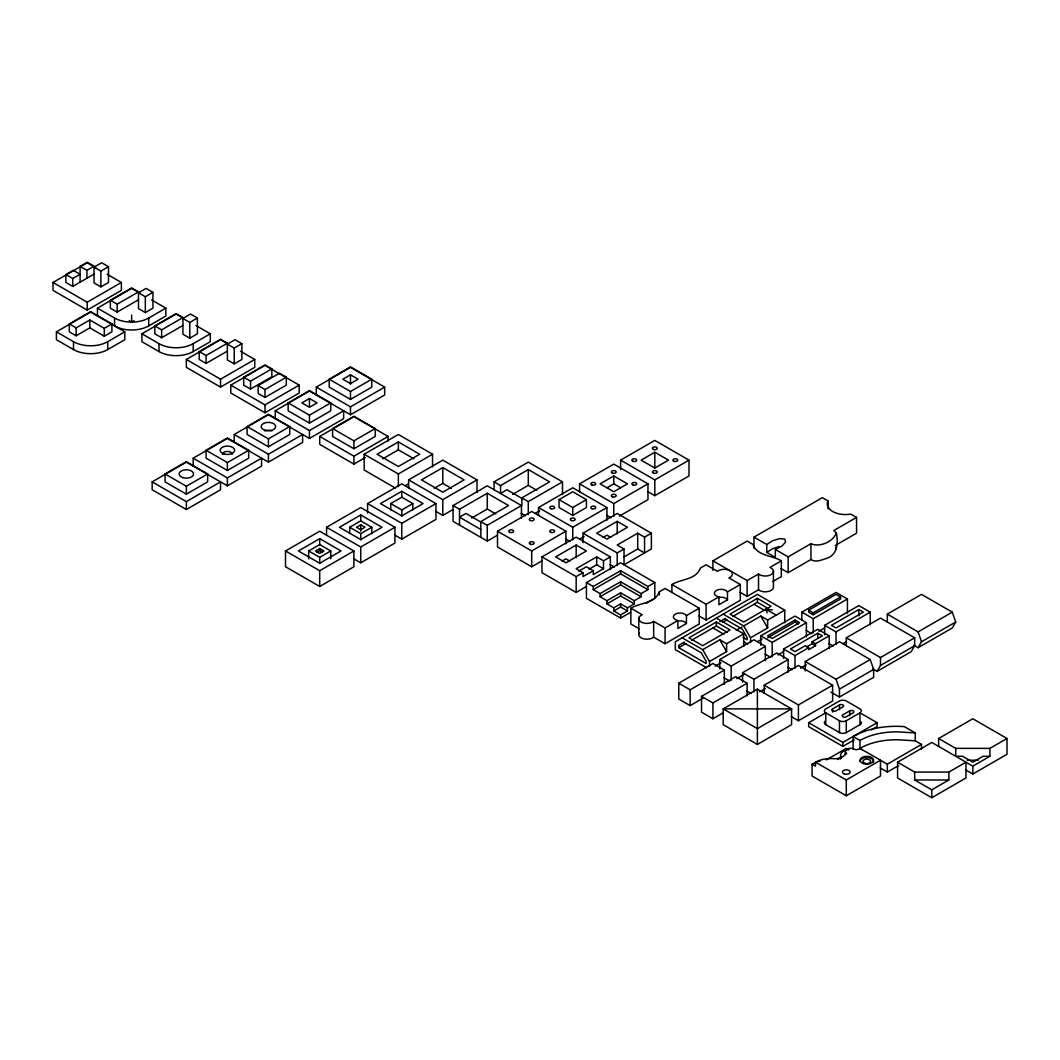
<?xml version="1.0" encoding="UTF-8"?>
<svg xmlns="http://www.w3.org/2000/svg" width="1060" height="1060" viewBox="0 0 1060 1060"><rect width="100%" height="100%" fill="white"/><g stroke="black" fill="none" stroke-linecap="round" stroke-linejoin="round"><path stroke-width="1.5" d="M835.174 545.529L856.546 533.193L856.546 517.399L833.756 530.557L836.327 532.902C833.2 541.846 819.592 547.622 810.953 543.714L788.163 556.884L775.337 549.477L775.337 557.375L766.791 552.432L766.791 544.535L772.674 540.719L779.683 538.599L784.745 539.116L785.632 542.031L781.962 546.072L775.337 549.477M836.327 532.902C838.407 543.263 837.479 555.572 825.607 558.66C821.103 560.21 815.286 562.621 810.953 559.508L810.953 543.714M639.326 632.701A8.188 4.73 0 0 0 643.036 638.637A8.188 4.73 0 0 0 653.662 637.166L665.07 643.738L699.255 623.995L699.255 608.202L665.07 588.459L659.36 591.758C655.067 603.577 639.829 602.636 630.872 608.202L630.872 623.995L639.418 628.938M877.071 671.377L880.489 665.455L880.489 657.558L914.674 637.815L914.674 645.712L911.255 651.635L877.071 671.377L872.87 668.953M913.905 645.262L918.092 647.687L921.511 641.764L955.709 622.021L952.291 612.15L921.511 594.382L887.326 614.124L887.326 622.021M955.709 622.021L952.291 627.944L918.092 647.687M766.791 552.432L772.674 548.616L779.683 546.496M65.892 274.58L73.259 270.327L80.096 274.275L72.729 278.528L65.892 274.58L65.892 282.477L72.729 286.425L94.035 274.116M80.096 282.172L80.096 266.378L87.198 262.27L94.035 266.219L94.035 282.927L100.872 286.876L108.504 282.477L108.504 266.683L101.654 262.734L94.035 267.133L100.872 271.082L108.504 266.683M107.139 274.248L121.383 282.477L121.383 290.374L87.198 310.116L53 290.374L53 282.477L87.198 262.734L95.745 267.663M80.096 266.378L86.933 270.327L94.035 266.219M53 282.477L87.198 302.219L121.383 282.477M69.311 323.923L90.617 311.627L111.923 323.923L111.923 331.82L104.291 336.232L89.822 327.871L76.148 335.768L69.311 331.82L69.311 323.923L76.148 327.871L89.822 319.974L104.291 328.335L111.923 323.923M138.489 299.781L117.183 312.09L110.346 308.142L110.346 300.245L131.639 287.936L138.489 291.884L138.489 308.592L145.326 312.541L152.945 308.142L152.945 292.348L146.108 288.399L138.489 292.798L145.326 296.747L152.945 292.348M56.418 331.82L90.617 312.09L124.802 331.82L124.802 339.717L107.709 349.588A24.181 13.965 0 0 1 73.511 349.588L56.418 339.717L56.418 331.82L73.511 341.691A24.181 13.965 0 0 0 107.709 341.691L124.802 331.82M97.454 316.039L97.454 308.142L131.639 288.399L140.198 293.328M110.346 300.245L117.183 304.194L138.489 291.884M129.227 320.703L131.639 322.094L134.064 320.703M114.546 318.013A24.181 13.965 0 0 0 148.744 318.013L165.837 308.142L165.837 316.039L148.744 325.897A24.181 13.965 0 0 1 114.546 325.897L114.546 318.013L97.454 308.142M182.929 325.447L161.637 337.743L154.786 333.794L154.786 325.897L176.093 313.601L182.929 317.549L182.929 334.258L189.78 338.206L197.398 333.794L197.398 318L190.561 314.065L182.929 318.464L189.78 322.412L197.398 318M196.047 325.579L210.291 333.794L210.291 341.691L193.198 351.562A24.181 13.965 0 0 1 159 351.562L141.907 341.691L141.907 333.794L176.093 314.065L183.221 318.172M154.786 325.897L161.637 329.845L182.929 317.549M141.907 333.794L159 343.665A24.181 13.965 0 0 0 193.198 343.665L210.291 333.794M227.383 351.112L206.077 363.408L199.24 359.459L199.24 351.562L220.546 339.266L227.383 343.215L227.383 359.923L234.22 363.871L241.852 359.459L241.852 343.665L235.015 339.717L227.383 344.129L234.22 348.077L241.852 343.665M240.501 351.244L254.744 359.459L254.744 367.356L220.546 387.099L186.361 367.356L186.361 359.459L220.546 339.717L227.675 343.837M199.24 351.562L206.077 355.511L227.383 343.215M186.361 359.459L220.546 379.202L254.744 359.459M243.694 377.227L265 364.932L271.837 368.88L271.837 376.777L250.531 389.073L243.694 385.125L243.694 377.227L250.531 381.176L271.837 368.88M230.802 385.125L265 365.382L299.198 385.125L299.198 393.022L265 412.764L230.802 393.022L230.802 385.125L265 404.867L299.198 385.125M258.163 385.588L279.469 373.279L286.306 377.227L286.306 385.125L265 397.434L258.163 393.485L258.163 385.588L265 389.537L286.306 377.227M165.055 473.966L186.361 461.67L207.654 473.966L207.654 481.863L186.361 494.159L165.055 481.863L165.055 473.966L186.361 486.262L207.654 473.966M206.077 450.275L227.383 437.979L248.689 450.275L248.689 458.172L227.383 470.468L206.077 458.172L206.077 450.275L227.383 462.571L248.689 450.275M247.112 426.584L268.418 414.288L289.724 426.584L289.724 434.481L268.418 446.777L247.112 434.481L247.112 426.584L268.418 438.88L289.724 426.584M288.148 402.893L309.454 390.597L330.76 402.893L330.76 410.79L309.454 423.086L288.148 410.79L288.148 402.893L309.454 415.189L330.76 402.893M329.183 379.202L350.489 366.906L371.782 379.202L371.782 387.099L350.489 399.408L329.183 387.099L329.183 379.202L350.489 391.511L371.782 379.202M152.163 481.863L186.361 501.605L220.546 481.863L220.546 489.76L186.361 509.502L152.163 489.76L152.163 481.863L186.361 462.12L227.383 485.811L261.581 466.069L261.581 458.172L227.383 477.914L193.198 458.172L193.198 466.069M193.198 458.172L227.383 438.429L268.418 462.12L302.617 442.378L302.617 434.481L268.418 454.223L234.22 434.481L234.22 442.378M234.22 434.481L267.001 415.56M275.255 418.687L275.255 410.79L309.454 391.047L350.489 414.738L384.674 394.996L384.674 387.099L350.489 367.356L316.291 387.099L316.291 394.996M309.454 398.494L301.822 402.893L309.454 407.292L317.072 402.893L309.454 398.494L309.454 406.391M350.489 374.803L342.857 379.202L350.489 383.614L358.108 379.202L350.489 374.803L350.489 384.276M275.255 410.79L309.454 430.532L343.639 410.79L343.639 418.687L309.454 438.429L268.418 414.738M316.291 387.099L350.489 406.841L384.674 387.099M332.601 428.558L353.908 416.262L375.214 428.558L375.214 436.455L353.908 448.751L332.601 436.455L332.601 428.558L353.908 440.854L375.214 428.558M365.302 457.509L353.908 464.094L319.709 444.352L319.709 436.455L352.476 417.534M319.709 436.455L353.908 456.197L388.092 436.455L388.092 441.199M395.499 488.117L364.163 470.017L364.163 454.223L398.361 434.481L432.546 454.223L432.546 466.864M398.361 441.927L377.055 454.223L398.361 466.519L419.654 454.223L398.361 441.927L398.361 449.824L413.983 458.834M382.726 458.834L398.361 449.824M364.163 454.223L398.361 473.966L432.546 454.223M285.511 550.962L319.709 531.219L353.908 550.962L353.908 566.755L319.709 586.485L285.511 566.755L285.511 550.962L319.709 570.704L353.908 550.962M326.546 535.167L326.546 527.27L360.744 507.528L394.929 527.27L394.929 543.064L360.744 562.807L353.616 558.686M367.582 513.053L367.582 503.579L401.78 483.837L435.965 503.579L435.965 519.374L401.78 539.116L394.651 534.995M408.617 487.785L408.617 479.888L442.802 460.146L477 479.888L477 492.516M405.476 485.639L408.325 483.996M319.709 538.652L298.403 550.962L319.709 563.258L341.015 550.962L319.709 538.652L319.709 544.972M360.744 514.961L339.438 527.27L360.744 539.567L382.05 527.27L360.744 514.961L360.744 521.282M401.78 491.27L380.474 503.579L401.78 515.875L423.072 503.579L401.78 491.27L401.78 497.591M442.802 467.592L421.496 479.888L442.802 492.184L464.108 479.888L442.802 467.592L442.802 483.386L434.282 488.302M308.659 558.858L308.659 550.962L319.709 544.575L330.76 550.962L330.76 558.858M349.694 533.577L349.694 527.27L360.744 520.884L371.782 527.27L371.782 533.577M390.729 509.9L390.729 503.579L401.78 497.193L412.817 503.579L412.817 509.9M319.709 548.524L315.496 550.962L319.709 553.386L323.923 550.962L319.709 548.524L319.709 550.498L316.9 552.114M360.744 524.832L356.531 527.27L360.744 529.695L364.945 527.27L360.744 524.832L360.744 531.153M308.659 550.962L319.709 557.335L330.76 550.962M349.694 527.27L360.744 533.644L371.782 527.27M390.729 503.579L401.78 509.953L412.817 503.579M326.546 527.27L360.744 547.013L394.929 527.27M367.582 503.579L401.78 523.322L435.965 503.579M408.617 479.888L442.802 499.631L477 479.888M497.233 535.327L487.255 541.09L453.07 521.348L453.07 505.554L487.255 485.811L521.851 505.779L521.851 497.882L549.597 481.863L528.291 469.567L500.545 485.586L494.092 481.863L494.092 489.76M494.092 481.863L528.291 462.12L562.489 481.863L562.489 494.49M435.686 511.304L442.802 515.425L452.779 509.661M453.07 505.554L459.51 509.277L487.255 493.244L508.561 505.554L480.816 521.573L480.816 537.367M471.634 518.062L487.255 509.038L495.775 513.967M512.669 494.371L528.291 485.361L536.81 490.276M480.816 521.573L487.255 525.296L521.454 505.554L521.454 518.181M521.851 497.882L528.291 501.605L562.489 481.863M541.687 560.992L531.709 566.755L497.511 547.013L497.511 531.219L531.709 511.476L565.908 531.219L565.908 543.846M538.546 515.425L538.546 507.528L572.745 487.785L606.929 507.528L606.929 520.155M579.582 491.734L579.582 483.837L613.78 464.094L647.965 483.837L647.965 499.631L619.477 516.074M620.617 469.62L620.617 460.146L654.802 440.403L689 460.146L689 475.94L654.802 495.683L647.687 491.562M535.419 513.279L539.686 510.814M559.07 499.631L572.745 491.734L586.418 499.631L586.418 507.528L572.745 515.425L559.07 507.528L559.07 499.631L572.745 507.528L586.418 499.631M613.78 475.94L600.092 483.837L613.78 491.734L627.454 483.837L613.78 475.94L613.78 483.837L606.929 487.785M654.802 452.249L641.128 460.146L654.802 468.043L668.489 460.146L654.802 452.249L654.802 468.043M497.511 531.219L531.709 550.962L565.908 531.219M538.546 507.528L572.745 527.27L606.929 507.528M579.582 483.837L613.78 503.579L647.965 483.837M620.617 460.146L654.802 479.888L689 460.146M586.14 586.657L576.163 592.408L541.965 572.678L541.965 556.884L576.163 537.142L610.361 556.884L610.361 569.511M583 542.667L583 533.193L617.198 513.451L651.383 533.193L651.383 548.987L624.035 564.781L624.035 548.987L617.198 545.039L637.709 533.193L644.546 537.142L651.383 533.193M579.86 538.944L584.139 536.479M576.163 545.039L555.639 556.884L565.908 562.807L586.418 550.962L576.163 545.039L576.163 557.666M617.198 521.348L596.674 533.193L606.929 539.116L627.454 527.27L617.198 521.348L617.198 533.975M562.052 561.071L565.908 558.858L569.75 561.071M603.087 537.38L606.929 535.167L610.785 537.38M596.674 556.884L576.163 568.73L583 572.665L583 576.614L593.255 570.704L593.255 574.639L603.511 568.73L603.511 560.833L596.674 556.884L596.674 564.781L588.989 569.22M578.72 571.194L586.418 566.755L593.255 570.704M541.965 556.884L576.163 576.614L583 572.665M603.511 560.833L610.361 556.884M583 533.193L617.198 552.936L624.035 548.987M623.611 557.123L637.709 548.987L644.546 552.936L644.546 537.142M630.581 612.322L620.617 618.073L586.418 598.33L586.418 582.536L620.617 562.807L654.802 582.536L654.802 598.33L646.255 603.273M586.418 582.536L593.255 586.485L620.617 570.704L647.965 586.485L654.802 582.536M593.255 586.485L593.255 589.651L620.617 573.857L647.965 589.651L647.965 586.485M593.255 589.651L600.092 593.6L620.617 581.755L641.128 593.6L647.965 589.651M600.092 593.6L600.092 596.753L620.617 584.908L641.128 596.753L641.128 593.6M600.092 596.753L606.929 600.702L620.617 592.805L634.291 600.702L641.128 596.753M606.929 600.702L606.929 603.869L620.617 595.972L634.291 603.869L634.291 600.702M606.929 603.869L613.78 607.817L620.617 603.869L627.454 607.817L634.291 603.869M613.78 607.817L613.78 610.971L620.617 607.022L627.454 610.971L627.454 607.817M671.908 592.408L671.908 584.51C680.865 578.945 696.102 579.886 700.395 568.067L706.092 564.781L717.501 571.353A8.188 4.73 0 0 1 730.035 570.704A8.188 4.73 0 0 1 728.896 577.938L740.291 584.51L740.291 600.304L706.092 620.047L698.977 615.939M712.929 570.307L712.929 560.833L747.128 541.09L752.825 544.376C757.131 556.195 772.369 555.255 781.326 560.833L781.326 576.614L772.78 581.556M753.965 548.192L753.965 537.142L822.361 497.657L828.059 500.943A18.272 10.547 0 0 0 832.617 511.476A18.272 10.547 0 0 0 850.849 514.1L856.546 517.399M613.78 610.971L620.617 614.919L627.454 610.971M630.872 608.202L642.267 614.787A8.188 4.73 0 0 0 641.128 622.021A8.188 4.73 0 0 0 653.662 621.372L665.07 627.944L677.883 620.55A6.731 3.882 0 0 1 675.326 614.124A6.731 3.882 0 0 1 686.429 615.608L699.255 608.202M671.908 584.51L706.092 604.253L718.918 596.859A6.731 3.882 0 0 1 716.361 590.433A6.731 3.882 0 0 1 727.465 591.917L740.291 584.51M712.929 560.833L747.128 580.562L758.523 573.99A8.188 4.73 0 0 0 771.071 574.639A8.188 4.73 0 0 0 769.931 567.405L781.326 560.833M686.429 615.608L686.429 623.505L677.883 628.447L677.883 620.55M727.465 591.917L727.465 599.814L718.918 604.756L718.918 596.859M739.999 592.249L747.128 596.356L758.523 589.784A8.188 4.73 0 0 0 768.063 591.546A8.188 4.73 0 0 0 773.429 586.67L773.429 570.876M781.034 568.558L788.163 572.678L810.953 559.508M716.361 622.021L689 637.815L702.674 645.712L730.035 629.918L716.361 622.021L716.361 625.97L691.571 640.28M757.383 598.33L730.035 614.124L743.709 622.021L771.071 606.227L757.383 598.33L757.383 602.279L732.592 616.602M684.442 642.082L678.745 645.381L678.745 647.687L706.092 663.481L706.092 661.175L701.256 652.788L683.581 642.585M719.78 621.69L725.477 618.391M678.745 647.687L685.86 643.579M722.628 622.352L726.895 619.888M682.163 637.815L702.674 649.661L719.78 639.789L726.617 643.738L743.709 633.867L743.709 646.507M736.303 630.25L742 626.963M723.198 614.124L743.709 625.97L760.802 616.099L767.639 620.047L784.745 610.176L784.745 622.816M709.511 666.25L709.511 661.506L726.617 651.635L726.617 643.738M750.546 642.559L750.546 637.815L767.639 627.944L767.639 620.047M702.965 698.196L690.139 705.602L678.745 699.017L678.745 683.223L712.929 663.481L724.338 670.066L724.338 684.283M719.78 669.006L719.78 659.532L753.965 639.789L765.36 646.375L765.36 660.592M760.802 645.315L760.802 635.841L795 616.099L806.395 622.684L806.395 636.901M801.837 620.047L801.837 612.15L836.035 592.408L847.43 598.993L847.43 613.21M808.674 610.176L836.035 594.382L840.593 597.018L840.593 598.993L813.232 614.787L808.674 612.15L808.674 610.176L813.232 612.812L840.593 597.018M715.208 666.117L720.919 662.818M757.675 641.605L761.941 639.14M795 620.047L767.639 635.841L772.21 638.478L799.558 622.684L795 620.047L795 622.021L767.639 637.815M678.745 683.223L690.139 689.808L724.338 670.066M719.78 659.532L731.175 666.117L765.36 646.375M760.802 635.841L772.21 642.426L806.395 622.684M801.837 612.15L813.232 618.735L847.43 598.993M722.907 712.996L712.929 718.76L701.534 712.174L701.534 696.38L735.733 676.638L747.128 683.223L747.128 695.863M742.57 682.176L742.57 672.689L776.768 652.96L788.163 659.532L788.163 672.173M783.605 658.485L783.605 649.011L817.79 629.269L829.198 635.841L829.198 648.481M824.64 634.794L824.64 625.32L858.825 605.578L870.22 612.15L870.22 624.79M736.872 678.612L744.001 674.505M777.908 654.934L783.605 651.635M818.929 631.243L824.64 627.944M806.62 646.905L812.092 643.738L812.092 641.764L822.361 635.841L817.79 633.217L790.442 649.011L795 651.635L805.255 645.712L808.674 647.687L808.674 649.661L815.511 645.712L815.511 643.738L829.198 635.841M858.825 609.526L831.477 625.32L836.035 627.944L863.383 612.15L858.825 609.526L858.825 615.833M701.534 696.38L712.929 702.965L747.128 683.223M742.57 672.689L753.965 679.274L788.163 659.532M783.605 649.011L795 655.583L808.674 647.687M824.64 625.32L836.035 631.892L870.22 612.15M757.383 689.146L723.198 708.888L723.198 724.682L757.383 744.425L791.581 724.682L791.581 708.888L757.383 689.146L757.383 744.425M764.22 693.094L764.22 685.197L798.418 665.455L832.617 685.197L832.617 700.991L798.418 720.734L791.29 716.626M805.255 670.98L805.255 661.506L839.454 641.764L870.22 659.532L873.639 669.403L873.639 677.3L839.454 697.043L830.908 692.114M846.291 645.712L846.291 637.815L880.489 618.073L914.674 637.815M759.662 691.783L765.36 688.483M800.697 668.091L806.395 664.792M843.15 643.579L845.999 641.936M805.255 661.506L836.035 679.274L870.22 659.532M887.326 614.124L918.092 631.892L952.291 612.15M764.22 685.197L798.418 704.94L832.617 685.197M839.454 697.043L839.454 689.146L873.639 669.403M880.489 665.455L914.674 645.712M854.267 739.814L842.872 746.399L808.674 726.656L808.674 722.708L825.78 712.837L839.454 720.734A4.836 2.796 0 0 0 846.291 720.734L859.965 712.837A4.836 2.796 0 0 0 859.965 708.888L846.291 700.991A4.836 2.796 0 0 0 839.454 700.991L825.78 708.888A4.836 2.796 0 0 0 825.78 712.837L825.78 724.682L839.454 732.579A4.836 2.796 0 0 0 846.291 732.579L859.965 724.682A4.836 2.796 0 0 0 861.223 721.979M832.617 708.888L839.454 704.94A2.412 1.391 0 0 1 842.872 704.94A2.412 1.391 0 0 1 842.872 706.914L836.035 710.862A2.412 1.391 0 0 1 832.617 710.862A2.412 1.391 0 0 1 832.617 708.888L832.617 712.042M849.709 710.862L842.872 714.811A2.412 1.391 0 0 0 842.872 716.785A2.412 1.391 0 0 0 846.291 716.785L853.128 712.837A2.412 1.391 0 0 0 853.128 710.862A2.412 1.391 0 0 0 849.709 710.862L849.709 715.606M808.674 722.708L842.872 742.451L877.071 722.708L877.071 726.656L871.36 729.942M826.349 759.887L846.291 748.373L848.874 749.857M812.092 764.167L815.524 766.142L815.524 762.193L846.291 779.961L880.489 760.219L880.489 776.013L846.291 795.755L812.092 776.013L812.092 764.167A26.301 15.184 0 0 1 816.796 762.008M853.128 749.155L853.128 736.528L859.965 740.476L859.965 748.373L887.326 764.167L921.511 744.425L921.511 749.155M897.581 762.193L914.674 772.064L948.872 772.064L965.965 762.193L965.965 777.987L931.78 797.729L897.581 777.987L897.581 762.193L931.78 742.451L972.802 766.142L989.908 756.27L989.908 748.373L1007 738.502L1007 754.296L972.802 774.038L965.687 769.918M938.617 746.399L938.617 738.502L972.802 718.76L1007 738.502M880.197 767.943L887.326 772.064L898.721 765.479M914.674 772.064L914.674 779.961L931.78 789.832L948.872 779.961L948.872 772.064M938.617 738.502L955.709 748.373L989.908 748.373M989.908 756.27L983.071 756.27L972.802 762.193L962.546 756.27L955.709 756.27L955.709 748.373M967.276 760.219L978.327 760.219M914.674 779.961L948.872 779.961M921.511 744.425L915.257 740.808L915.257 732.91L903.054 732.182A50.774 29.309 0 0 0 859.965 740.476M915.257 740.808L903.054 740.079A50.774 29.309 0 0 0 859.965 748.373M767.175 612.892L765.929 609.195L772.329 609.911M753.965 537.142L766.791 544.535M613.78 483.837L620.617 487.785M846.291 637.815L880.489 657.558M784.745 610.176L757.383 594.382L675.326 641.764L675.326 649.661L706.662 667.76M795 622.021L798.418 623.995M606.651 515.253L610.931 517.731M757.383 602.279L768.328 608.599M806.117 630.422L811.814 633.708M828.907 643.579L833.187 646.043M765.929 609.195L776.198 615.118M753.965 604.253L764.909 610.573M812.092 641.764L815.511 643.738M812.092 643.738L815.511 645.712M522.606 498.783L506.985 489.76L500.545 493.483L500.545 485.586M724.616 618.894L742.292 629.11L747.128 637.484L747.128 639.789L743.02 637.418M716.361 618.073L743.709 633.867M915.257 732.91L904.418 726.656A60.446 34.901 0 0 0 853.128 736.528M151.593 299.914L165.837 308.142M353.908 416.712L388.092 436.455M521.162 513.279L525.442 515.756M565.616 538.944L569.896 541.408M610.07 564.609L614.35 567.073M716.361 625.97L727.292 632.29M743.431 641.605L747.697 644.069M765.081 654.1L770.779 657.399M787.871 667.27L792.151 669.734M712.929 627.944L723.874 634.264M861.396 713.658L877.071 722.708M596.674 564.781L603.511 568.73M442.802 483.386L451.335 488.302M481.571 522.461L465.95 513.451L459.51 517.174L480.816 529.47M724.046 677.79L729.744 681.09M746.849 690.961L751.116 693.426M319.709 550.498L322.518 552.114M760.802 616.099L767.639 627.944M743.709 625.97L750.546 637.815M719.78 639.789L726.617 651.635M702.674 649.661L709.511 661.506M835.558 547.251L836.327 548.696M918.092 631.892L921.511 641.764M836.035 679.274L839.454 689.146M862.283 749.712A3.617 2.094 0 0 0 857.726 749.433A2.412 1.391 0 0 1 854.877 749.354L853.631 748.771A5.313 3.074 0 0 0 845.429 751.103L845.535 752.679A10.719 6.188 0 0 1 835.081 758.721L831.822 758.576A21.465 12.389 0 0 0 815.524 762.193M972.802 766.142L972.802 774.038M931.78 789.832L931.78 797.729M887.326 764.167L887.326 772.064M859.965 712.837L859.965 724.682M846.291 720.734L846.291 732.579M846.291 779.961L846.291 795.755M845.469 751.99L845.469 754.627M842.872 742.451L842.872 746.399M848.212 749.606A10.176 5.87 0 0 0 840.646 756.045L840.646 758.682M839.454 704.94L839.454 709.683M839.454 720.734L839.454 732.579M836.035 631.892L836.035 644.533M828.059 500.943L828.059 508.84M817.79 633.217L817.79 637.948M813.232 612.812L813.232 614.787M813.232 618.735L813.232 632.952M798.418 704.94L798.418 720.734M795 655.583L795 668.224M788.163 556.884L788.163 572.678M772.21 642.426L772.21 656.643M758.523 573.99L758.523 589.784M753.965 679.274L753.965 691.915M747.128 580.562L747.128 596.356M731.175 666.117L731.175 680.335M712.929 702.965L712.929 718.76M706.092 604.253L706.092 620.047M690.139 689.808L690.139 705.602M665.07 627.944L665.07 643.738M659.36 591.758L659.36 594.912M654.802 479.888L654.802 495.683M653.662 621.372L653.662 637.166M638.769 618.258L638.769 634.039M637.709 533.193L637.709 548.987M620.617 570.704L620.617 573.857M620.617 581.755L620.617 584.908M620.617 592.805L620.617 595.972M620.617 603.869L620.617 607.022M620.617 614.919L620.617 618.073M617.198 552.936L617.198 565.563M613.78 503.579L613.78 516.207M576.163 576.614L576.163 592.408M572.745 507.528L572.745 515.425M572.745 527.27L572.745 539.898M531.709 550.962L531.709 566.755M528.291 469.567L528.291 485.361M528.291 501.605L528.291 514.232M487.255 493.244L487.255 509.038M487.255 525.296L487.255 541.09M459.51 509.277L459.51 525.071M442.802 499.631L442.802 515.425M401.78 509.953L401.78 516.273M401.78 523.322L401.78 539.116M398.361 473.966L398.361 486.593M360.744 533.644L360.744 539.964M360.744 547.013L360.744 562.807M353.908 440.854L353.908 448.751M353.908 456.197L353.908 464.094M350.489 391.511L350.489 399.408M350.489 406.841L350.489 414.738M319.709 557.335L319.709 563.655M319.709 570.704L319.709 586.485M309.454 415.189L309.454 423.086M309.454 430.532L309.454 438.429M268.418 438.88L268.418 446.777M268.418 454.223L268.418 462.12M265 389.537L265 397.434M265 404.867L265 412.764M250.531 381.176L250.531 389.073M234.22 348.077L234.22 363.871M227.383 462.571L227.383 470.468M227.383 477.914L227.383 485.811M220.546 379.202L220.546 387.099M206.077 355.511L206.077 363.408M193.198 343.665L193.198 351.562M189.78 322.412L189.78 338.206M186.361 486.262L186.361 494.159M186.361 501.605L186.361 509.502M161.637 329.845L161.637 337.743M159 343.665L159 351.562M148.744 318.013L148.744 325.897M145.326 296.747L145.326 312.541M131.639 315.111L131.639 322.094M117.183 304.194L117.183 312.09M107.709 341.691L107.709 349.588M104.291 328.335L104.291 336.232M100.872 271.082L100.872 286.876M89.822 319.974L89.822 327.871M87.198 302.219L87.198 310.116M86.933 270.327L86.933 278.224M76.148 327.871L76.148 335.768M73.511 341.691L73.511 349.588M72.729 278.528L72.729 286.425M818.532 761.438A26.301 15.184 0 0 1 820.347 760.947M840.646 756.045A5.87 3.392 0 0 1 839.546 758.483M838.963 758.88A5.87 3.392 0 0 1 837.533 759.49M840.593 758.774A10.176 5.87 0 0 1 840.964 757.582M860.031 761.398A6.771 3.909 0 0 1 867.689 757.529A6.771 3.909 0 0 1 873.347 762.405M845.628 754.428A5.313 3.074 0 0 1 846.662 753.315M825.78 724.682A4.836 2.796 0 0 1 825.356 721.012M718.203 597.575A6.731 3.882 0 0 1 727.465 599.814M679.341 620.908A6.731 3.882 0 0 1 686.429 623.505M222.547 454.223A4.836 2.796 0 0 1 227.383 451.427A4.836 2.796 0 0 1 232.219 454.223M264.788 430.85A7.248 4.187 0 0 1 272.049 430.85M791.581 708.888L757.383 728.631L723.198 708.888L791.581 708.888M864.867 763.332A3.869 2.239 0 0 0 870.671 761.398A3.869 2.239 0 0 0 864.867 759.463A3.869 2.239 0 0 0 864.867 763.332M844.356 773.999A3.869 2.239 0 0 0 850.16 772.064A3.869 2.239 0 0 0 844.356 770.13A3.869 2.239 0 0 0 844.356 773.999M863.423 763.597A6.771 3.909 0 0 0 873.572 760.219A6.771 3.909 0 0 0 863.423 756.827A6.771 3.909 0 0 0 863.423 763.597M182.731 477.596A7.248 4.187 0 0 0 193.609 473.966A7.248 4.187 0 0 0 182.731 470.335A7.248 4.187 0 0 0 182.731 477.596M223.766 453.905A7.248 4.187 0 0 0 234.644 450.275A7.248 4.187 0 0 0 223.766 446.644A7.248 4.187 0 0 0 223.766 453.905M264.788 430.214A7.248 4.187 0 0 0 275.68 426.584A7.248 4.187 0 0 0 264.788 422.953A7.248 4.187 0 0 0 264.788 430.214M633.085 461.352A2.412 1.391 0 0 0 636.702 460.146A2.412 1.391 0 0 0 633.085 458.94A2.412 1.391 0 0 0 633.085 461.352M653.596 449.506A2.412 1.391 0 0 0 657.226 448.3A2.412 1.391 0 0 0 653.596 447.095A2.412 1.391 0 0 0 653.596 449.506M674.12 461.352A2.412 1.391 0 0 0 677.737 460.146A2.412 1.391 0 0 0 674.12 458.94A2.412 1.391 0 0 0 674.12 461.352M653.596 473.197A2.412 1.391 0 0 0 657.226 471.992A2.412 1.391 0 0 0 653.596 470.786A2.412 1.391 0 0 0 653.596 473.197M592.05 485.043A2.412 1.391 0 0 0 595.68 483.837A2.412 1.391 0 0 0 592.05 482.631A2.412 1.391 0 0 0 592.05 485.043M612.561 473.197A2.412 1.391 0 0 0 616.191 471.992A2.412 1.391 0 0 0 612.561 470.786A2.412 1.391 0 0 0 612.561 473.197M633.085 485.043A2.412 1.391 0 0 0 636.702 483.837A2.412 1.391 0 0 0 633.085 482.631A2.412 1.391 0 0 0 633.085 485.043M612.561 496.888A2.412 1.391 0 0 0 616.191 495.683A2.412 1.391 0 0 0 612.561 494.477A2.412 1.391 0 0 0 612.561 496.888M551.014 508.734A2.412 1.391 0 0 0 554.645 507.528A2.412 1.391 0 0 0 551.014 506.322A2.412 1.391 0 0 0 551.014 508.734M592.05 508.734A2.412 1.391 0 0 0 595.68 507.528A2.412 1.391 0 0 0 592.05 506.322A2.412 1.391 0 0 0 592.05 508.734M571.539 520.579A2.412 1.391 0 0 0 575.156 519.374A2.412 1.391 0 0 0 571.539 518.154A2.412 1.391 0 0 0 571.539 520.579M509.979 532.425A2.412 1.391 0 0 0 513.61 531.219A2.412 1.391 0 0 0 509.979 530A2.412 1.391 0 0 0 509.979 532.425M530.504 520.579A2.412 1.391 0 0 0 534.134 519.374A2.412 1.391 0 0 0 530.504 518.154A2.412 1.391 0 0 0 530.504 520.579M551.014 532.425A2.412 1.391 0 0 0 554.645 531.219A2.412 1.391 0 0 0 551.014 530A2.412 1.391 0 0 0 551.014 532.425M530.504 544.27A2.412 1.391 0 0 0 534.134 543.064A2.412 1.391 0 0 0 530.504 541.846A2.412 1.391 0 0 0 530.504 544.27"/></g></svg>
